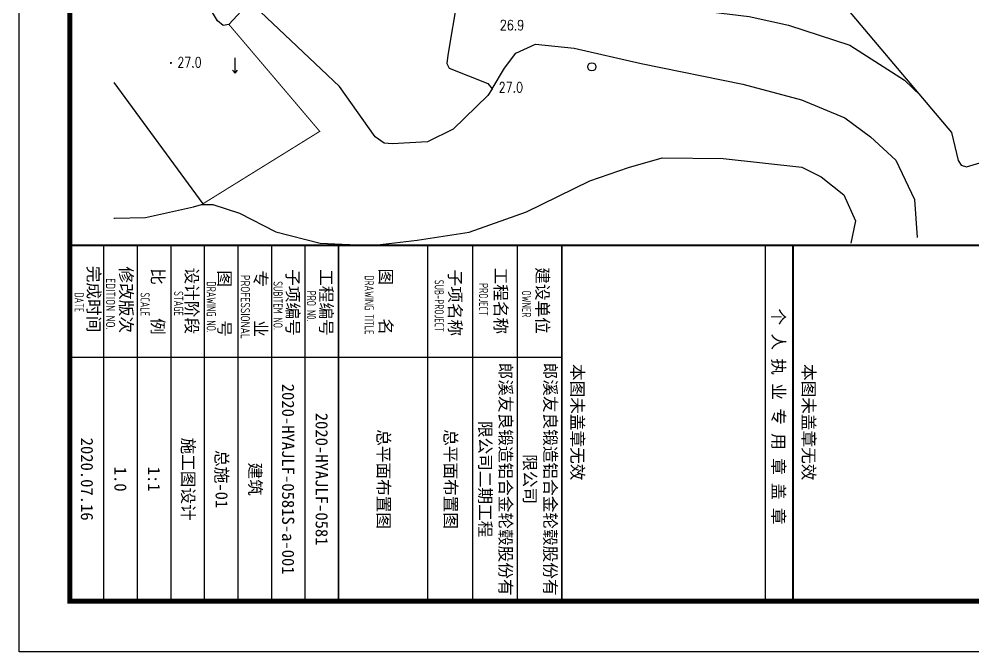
# Model space of a CAD drawing. Header units: millimetres. Extents: x 423323 to 424695, y 55333 to 56284.
# Drawn here: x 423323.5 to 423511.2, y 55421.5 to 55546.1 of the extents above; entities that cross this region are included whole.
import ezdxf
from ezdxf.enums import TextEntityAlignment as Align

# ---------------------------------------------------------------- set-up
doc = ezdxf.new("R2010")
doc.units = ezdxf.units.MM
doc.header["$LTSCALE"] = 1000
for name, color, linetype in [('PUB_TITLE', 4, 'Continuous'), ('TK', 4, 'Continuous'), ('地形图', 252, 'Continuous')]:
    doc.layers.add(name, color=color, linetype=linetype)
doc.styles.add('HZ', font='rs.shx', dxfattribs={"width": 0.8, "bigfont": 'hztxt.shx'})
doc.styles.add('TSSD_REIN', font='tssdeng.shx', dxfattribs={"width": 0.7, "bigfont": 'tssdchn.shx'})
doc.styles.add('图签宋体', font='', dxfattribs={"height": 300})
doc.styles.get('图签宋体').set_extended_font_data('NSimSun')
doc.linetypes.add('10421', pattern='A,2,[150,AAA.SHX,S=1,R=0,X=0,Y=1],1e-11', length=2)

# ---------------------------------------------------------------- blocks, each defined once
blk = doc.blocks.new('gc120')
for p, q in [((0, 0), (0, 3)), ((-0.5, 0.6), (0, 0)), ((0, 0), (0.5, 0.6))]:
    blk.add_line(p, q)
blk = doc.blocks.new('gc122')
blk.add_circle((0, 0), 0.8)
blk = doc.blocks.new('GC200')
at = {"linetype": 'Continuous', "const_width": 0.2, "flags": 128}
blk.add_lwpolyline([(-0.1, 0, 1), (0.1, 0, 1)], format="xyb", close=True, dxfattribs=at)
blk = doc.blocks.new('GeYuanFrame_84040822', base_point=(20.09, 4.53))
at = {"layer": 'PUB_TITLE'}
blk.add_lwpolyline([(803.09, 14.53), (803.09, 111.33)], dxfattribs=at)
at = {"layer": 'TK'}
for p, q in [((781.09, 102.53), (851.09, 102.53)), ((781.09, 93.73), (851.09, 93.73)), ((781.09, 84.93), (803.09, 84.93)), ((781.09, 84.93), (851.09, 84.93)), ((781.09, 67.37), (851.09, 67.37)), ((781.09, 67.33), (851.09, 67.33)), ((781.09, 60.77), (851.09, 60.77)), ((781.09, 54.17), (851.09, 54.17)), ((781.09, 47.57), (851.09, 47.57)), ((781.09, 40.97), (851.09, 40.97)), ((781.09, 34.37), (851.09, 34.37)), ((781.09, 27.77), (851.09, 27.77)), ((781.09, 21.17), (851.09, 21.17)), ((781.09, 14.53), (851.09, 14.53))]:
    blk.add_line(p, q, dxfattribs=at)
blk.add_lwpolyline([(20.09, 4.53), (20.09, 598.53), (861.09, 598.53), (861.09, 4.53)], close=True, dxfattribs=at)
at = {"layer": 'TK', "const_width": 1}
blk.add_lwpolyline([(45.09, 588.53), (851.09, 588.53), (851.09, 14.53), (45.09, 14.53)], close=True, dxfattribs=at)
at = {"layer": 'TK'}
for points, const_width in [([(781.09, 588.53), (781.09, 14.53)], 0.4), ([(781.09, 156.83), (851.09, 156.83)], 0.35), ([(781.09, 111.33), (851.09, 111.33)], 0.35), ([(781.09, 67.37), (851.09, 67.37)], 0.35)]:
    blk.add_lwpolyline(points, dxfattribs=dict(at, const_width=const_width))
blk.add_lwpolyline([(781.09, 151.33), (851.09, 151.33)], dxfattribs=at)
at = {"layer": 'TK', "style": '图签宋体'}
for s, p in [('本图未盖章无效', (804.43, 158.7)), ('个 人 执 业 专 用 章 盖 章', (793.52, 152.77)), ('本图未盖章无效', (804.43, 113.2)), ('建设单位', (785.39, 106.33)), ('工程名称', (785.47, 98.12)), ('子项名称', (785.85, 89.14)), ('图    名', (785.63, 75.5)), ('工程编号', (785.77, 63.77)), ('子项编号', (785.77, 57.19)), ('专    业', (786.01, 50.88)), ('图    号', (786.02, 43.77)), ('设计阶段', (785.45, 37.32)), ('比    例', (785.59, 30.63)), ('修改版次', (785.24, 24.41)), ('完成时间', (785.11, 18.02))]:
    blk.add_text(s, height=2.4, dxfattribs=at).set_placement(p)
at = {"layer": 'TK', "style": 'TSSD_REIN'}
for s, width, p in [('OWNER', 0.7, (789.98, 103.48)), ('PROJECT', 0.7, (788.52, 95.02)), ('SUB-PROJECT', 0.7, (787.86, 86.3)), ('DRAWING TITLE', 0.7, (786.97, 72.53)), ('PRO N0.', 0.7, (790.01, 61.15)), ('SUBITEM NO.', 0.7, (788.15, 54.58)), ('PROFESSIONAL', 0.8, (786.88, 48.15)), ('DRAWING NO.', 0.7, (788.19, 41.45)), ('STAGE', 0.7, (790.09, 35.03)), ('SCALE', 0.7, (790.38, 28.42)), ('EDITION NO.', 0.8, (787.53, 21.64)), ('DATE', 0.7, (790.33, 15.45))]:
    blk.add_text(s, height=1.8, dxfattribs=dict(at, width=width)).set_placement(p)
at = {"layer": 'TK', "char_height": 2.4, "width": 48, "attachment_point": 5, "style": '图签宋体'}
for s, insert in [('郎溪友良锻造铝合金轮毂股份有限公司', (827.09, 106.93)), ('郎溪友良锻造铝合金轮毂股份有限公司二期工程', (827.09, 98.13)), ('总平面布置图', (827.09, 89.33)), ('总平面布置图', (827.09, 76.13)), ('2020-HYAJLF-0581', (827.09, 64.07)), ('2020-HYAJLF-0581S-a-001', (827.09, 57.47)), ('建筑', (827.09, 50.87)), ('总施-01', (827.09, 44.27)), ('施工图设计', (827.09, 37.67)), ('1:1', (827.09, 31.07)), ('1.0', (827.09, 24.47)), ('2020.07.16', (827.09, 17.88))]:
    blk.add_mtext(s, dxfattribs=dict(at, insert=insert))

msp = doc.modelspace()

# ---------------------------------------------------------------- linework, layer by layer
at = {"layer": '地形图', "color": 250, "linetype": 'Continuous', "flags": 128}
for points in [[(423368.08, 55548.556), (423364.803, 55544.982), (423363.65, 55544.78), (423362.538, 55545.697), (423349.79, 55566.94)], [(423409.765, 55550.296), (423407.855, 55538.937), (423407.69, 55537.32), (423408.115, 55536.426), (423415.729, 55533.384), (423416.59, 55532.33), (423415.729, 55531.047), (423408.887, 55524.381), (423403.863, 55521.871), (423396.935, 55521.525), (423395.32, 55521.62), (423393.557, 55522.91), (423386.57, 55532.81), (423369.809, 55548.616)], [(423484.157, 55550.858), (423506.95, 55523.76), (423508.26, 55518.23), (423508.87, 55517.31), (423509.936, 55517.006), (423529.73, 55522.934)]]:
    msp.add_lwpolyline(points, dxfattribs=at)
for points, elevation in [([(423437.147, 55550.436), (423441.302, 55550.543), (423454.123, 55548.161), (423467.133, 55546.585), (423474.87, 55544.839), (423486.96, 55540.9), (423497.724, 55534.022), (423500.865, 55531.047)], 26), ([(423416.59, 55532.33), (423419.011, 55536.371), (423421.214, 55539.359), (423425.146, 55541.088), (423432.697, 55540.302), (423445.91, 55537.314), (423465.888, 55533.226), (423477.451, 55530.162), (423485.963, 55526.596), (423491.027, 55522.915), (423495.998, 55518.266), (423499.667, 55510.523), (423500.22, 55503.057)], 27), ([(423342.152, 55506.884), (423342.277, 55506.876), (423348.348, 55507.021), (423357.808, 55509.081), (423359.388, 55509.58), (423361.633, 55509.58), (423366.899, 55507.832), (423374.043, 55504.181), (423382.774, 55501.959), (423392.916, 55501.519), (423401.815, 55502.519), (423412.055, 55504.128), (423423.363, 55508.095), (423435.826, 55514.248), (423443.433, 55516.88), (423450.016, 55518.782), (423462.012, 55518.635), (423477.502, 55516.916), (423481.355, 55514.99), (423485.769, 55511.471), (423488.105, 55506.384), (423487.187, 55501.963)], 28)]:
    msp.add_lwpolyline(points, dxfattribs=dict(at, elevation=elevation))
at = {"layer": '地形图', "color": 250, "linetype": 'Continuous', "const_width": 0.2, "flags": 128}
msp.add_lwpolyline([(423359.63, 55509.68), (423382.66, 55523.96), (423364.803, 55544.982)], dxfattribs=at)
at = {"layer": '地形图', "color": 250, "linetype": '10421'}
msp.add_lwpolyline([(423342.152, 55533.586), (423359.63, 55509.68)], dxfattribs=at)

# ---------------------------------------------------------------- block references
at = {"rotation": 270}
msp.add_blockref('GeYuanFrame_84040822', (423323.496, 56262.526), dxfattribs=at)
at = {"layer": '地形图', "color": 250, "linetype": 'Continuous', "zscale": 2}
for name, p in [('GC200', (423353.381, 55537.419, 26.99)), ('gc122', (423436.205, 55536.656))]:
    msp.add_blockref(name, p, dxfattribs=at)
at = {"layer": '地形图', "color": 250, "linetype": 'Continuous'}
msp.add_blockref('gc120', (423365.986, 55535.424), dxfattribs=at)

# ---------------------------------------------------------------- texts
at = {"layer": '地形图', "color": 250, "linetype": 'Continuous', "style": 'HZ', "width": 0.8}
for s, p in [('26.9', (423420.492, 55544.875)), ('27.0', (423357.031, 55537.559)), ('27.0', (423420.265, 55532.618))]:
    msp.add_text(s, height=2, dxfattribs=at).set_placement(p, align=Align.MIDDLE)

doc.saveas('drawing.dxf')
